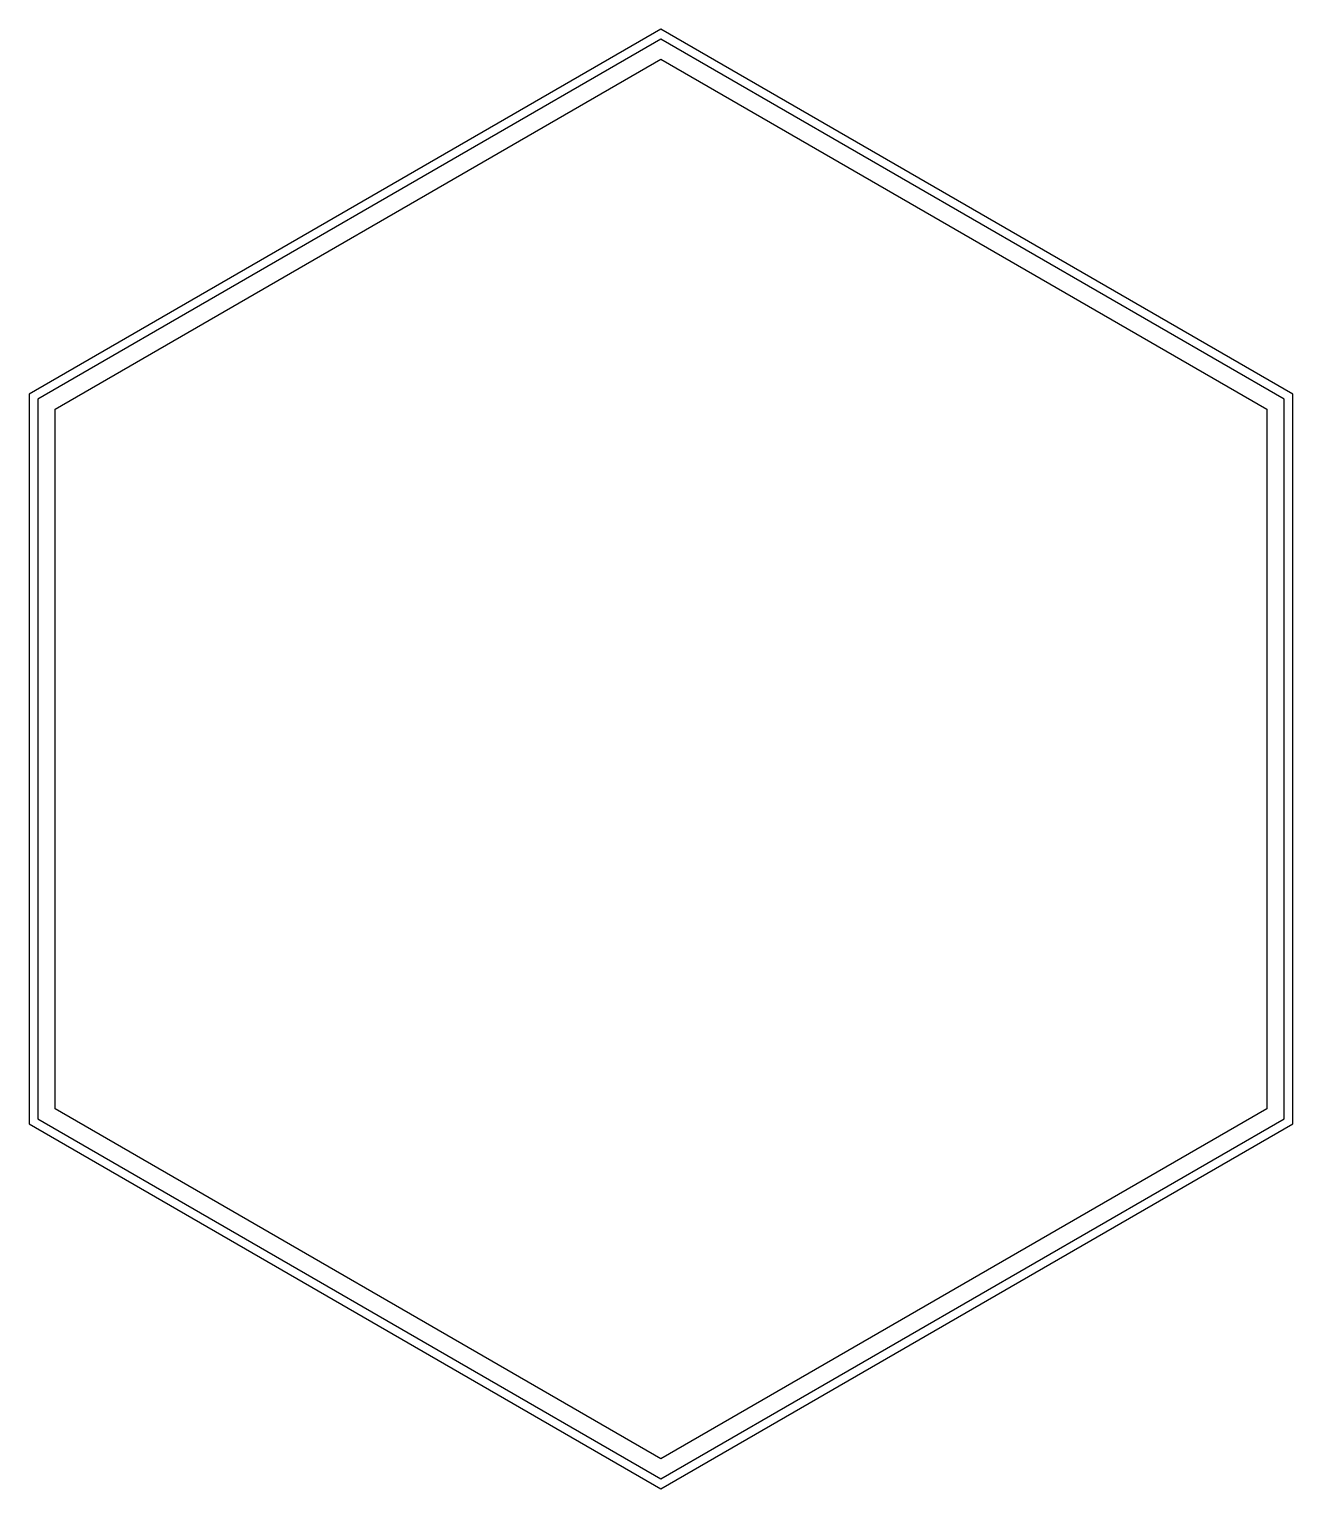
# Model space of a CAD drawing. Header units: millimetres. Extents: x -73 to 73, y -84 to 84.
import ezdxf

# ---------------------------------------------------------------- set-up
doc = ezdxf.new("R2010")
doc.units = ezdxf.units.MM
doc.layers.get('0').update_dxf_attribs({"linetype": 'CONTINUOUS'})

msp = doc.modelspace()

# ---------------------------------------------------------------- linework, layer by layer
for points in [[(-73, 42.15), (-73, -42.15), (0, -84.29), (73, -42.15), (73, 42.15), (0, 84.29)], [(-72, -41.57), (0, -83.14), (72, -41.57), (72, 41.57), (0, 83.14), (-72, 41.57)], [(-70, -40.41), (-70, 40.41), (0, 80.83), (70, 40.41), (70, -40.41), (0, -80.83)]]:
    msp.add_lwpolyline(points, close=True)

doc.saveas('drawing.dxf')
